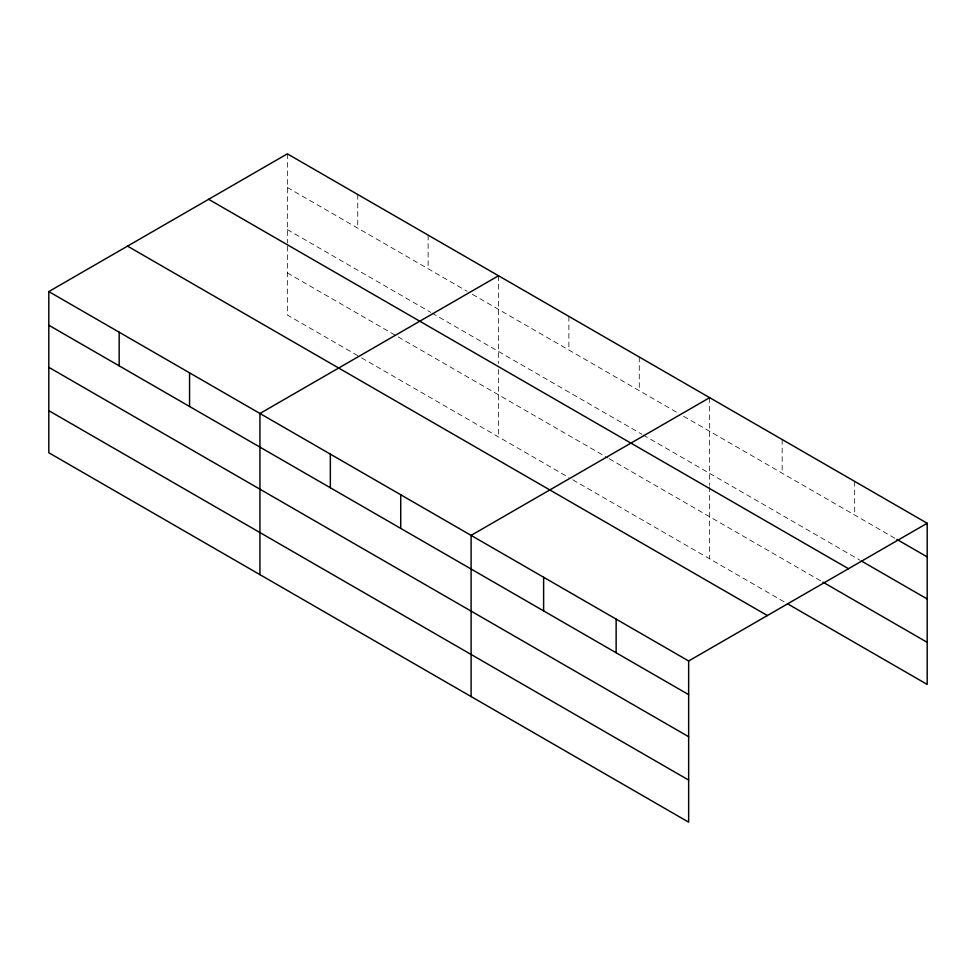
<?xml version="1.0" encoding="UTF-8"?>
<svg xmlns="http://www.w3.org/2000/svg" width="976" height="976" viewBox="0 0 976 976"><rect width="100%" height="100%" fill="white"/><g stroke="black" fill="none" stroke-linecap="round" stroke-linejoin="round"><path stroke-width="0.73" stroke-dasharray="4.88 3.66" d="M287.347 187.49L467.223 291.336M472.433 294.349L678.369 413.238M683.578 416.252L895.553 538.63M287.347 229.567L430.721 312.344M432.026 313.101L641.879 434.259M643.184 435.003L859.954 560.163M287.347 272.926L396.842 336.147M398.135 336.891L607.987 458.049M609.292 458.805L821.719 581.452M357.741 355.642L287.347 315.016L287.347 244.525M361.645 357.911L568.886 477.557M572.79 479.814L786.119 602.973M854.683 481.4L854.683 515.035M782.166 439.529L782.166 473.165M709.65 397.659L709.65 485.34M709.65 486.841L709.65 558.821M639.268 357.021L639.268 390.668M568.886 316.395L568.886 350.03M498.504 275.757L498.504 363.438M498.504 369.416L498.504 436.919M428.122 235.118L428.122 268.766M357.741 194.48L357.741 228.128M287.347 153.842L287.347 243.024"/><path stroke-width="1.46" d="M48.8 291.58L688.653 660.984L688.653 822.158L48.8 452.742L48.8 291.58L287.347 153.842L927.2 523.258L927.2 684.42L787.437 603.741M498.504 275.757L259.945 413.482L259.945 574.644M709.65 397.659L471.103 535.385L471.103 696.547M688.653 660.984L927.2 523.258M896.871 539.399L927.2 556.906M861.271 560.919L927.2 598.983M208.632 199.299L848.473 568.715M823.036 582.208L927.2 642.342M127.527 246.123L767.368 615.539M48.8 325.215L688.653 694.631M48.8 367.305L688.653 736.709M48.8 410.652L688.653 780.068M616.137 619.126L616.137 652.761M543.62 577.255L543.62 610.891M400.721 494.747L400.721 528.394M330.339 454.121L330.339 487.756M189.564 372.844L189.564 406.492M119.182 332.206L119.182 365.854"/></g></svg>
